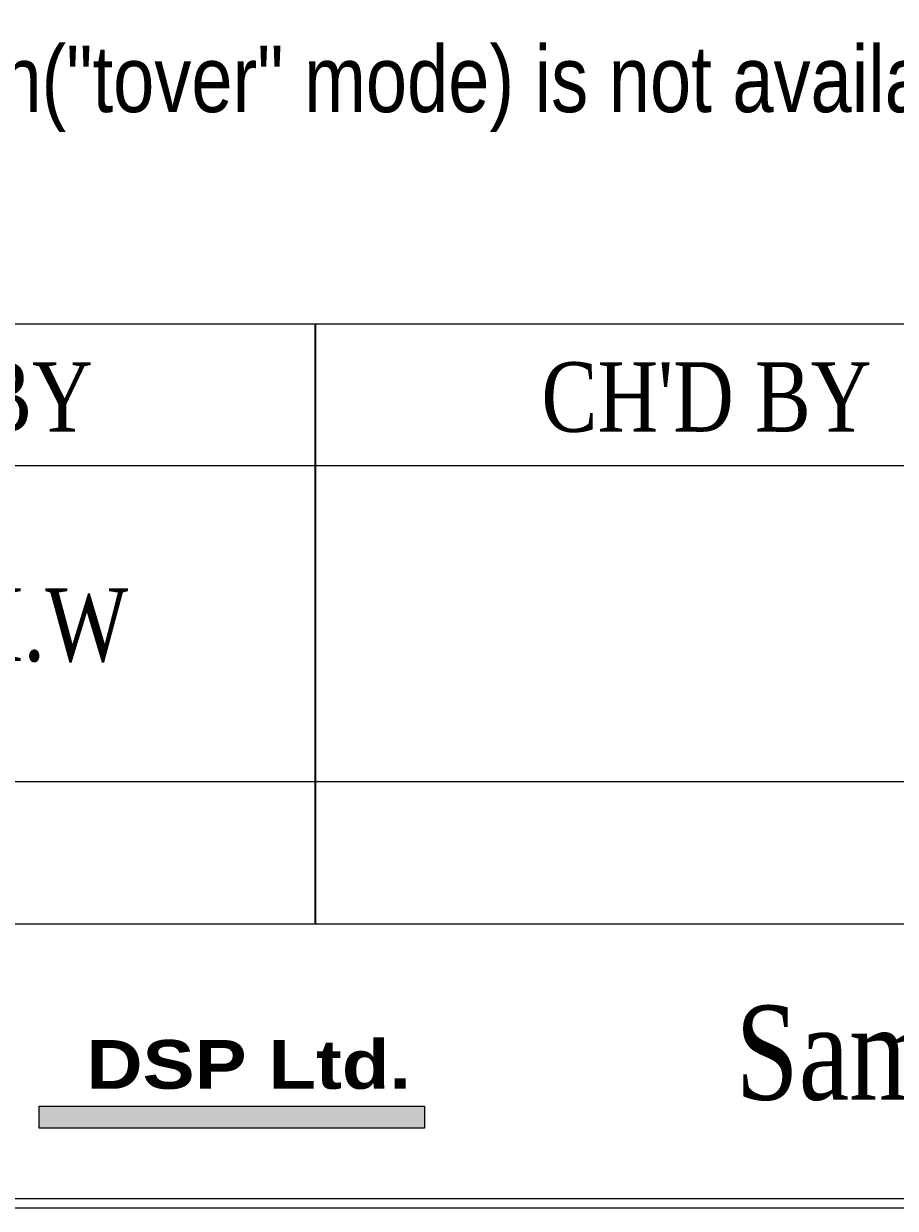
# Model space of a CAD drawing. Header units: millimetres. Extents: x 107 to 2900, y 85 to 3996.
# Drawn here: x 2485.1 to 2544.7, y 1963.6 to 2044.6 of the extents above; entities that cross this region are included whole.
import ezdxf
from ezdxf.enums import TextEntityAlignment as Align

# ---------------------------------------------------------------- set-up
doc = ezdxf.new("R2010")
doc.units = ezdxf.units.MM
for name, color, linetype in [('40', 4, 'Continuous'), ('70', 7, 'Continuous'), ('ASHADE', 7, 'Continuous')]:
    doc.layers.add(name, color=color, linetype=linetype)
doc.styles.add('SS', font='batang.ttc', dxfattribs={"width": 0.8})
doc.styles.get("Standard").update_dxf_attribs({"font": 'BareunDotumPro1.ttf'})
doc.styles.add('굴림체', font='arial.ttf')

# ---------------------------------------------------------------- blocks, each defined once
blk = doc.blocks.new('abcde')
at = {"layer": 'ASHADE', "lineweight": 5}
blk.add_hatch(color=5, dxfattribs=at).paths.add_polyline_path([(6745.16, 94.93), (6745.16, 103.27), (6891.57, 103.27), (6891.57, 94.93)])
for p, q in [((6745.16, 94.93), (6745.16, 103.27)), ((6891.57, 103.27), (6891.57, 94.93))]:
    blk.add_line(p, q, dxfattribs=at)
at = {"layer": 'ASHADE', "color": 5, "lineweight": 5}
for p, q in [((6745.16, 103.27), (6891.57, 103.27)), ((6891.57, 94.93), (6745.16, 94.93))]:
    blk.add_line(p, q, dxfattribs=at)
at = {"layer": 'ASHADE', "lineweight": 5, "insert": (6763.1, 128.35), "char_height": 18.5261, "width": 329.6254, "attachment_point": 1}
blk.add_mtext('{\\fArial Black|b0|i0|c0|p34;DSP Ltd.}', dxfattribs=at)

msp = doc.modelspace()

# ---------------------------------------------------------------- linework, layer by layer
at = {"layer": '40', "color": 0}
msp.add_line((2505.047, 1983.05), (2505.047, 2024.09), dxfattribs=at)
at = {"layer": '40', "color": 0, "lineweight": 13}
for p, q in [((2775.047, 2014.37), (2451.047, 2014.37)), ((2774.615, 1992.77), (2451.047, 1992.77)), ((2774.615, 1983.05), (2451.047, 1983.05))]:
    msp.add_line(p, q, dxfattribs=at)
at = {"layer": '70', "color": 0, "lineweight": 13}
msp.add_line((1954.247, 2024.09), (2775.047, 2024.09), dxfattribs=at)
for points in [[(2775.047, 1963.61), (1954.247, 1963.61), (1954.247, 2546.81), (2775.047, 2546.81)], [(2774.399, 1964.258), (1954.895, 1964.258), (1954.895, 2546.162), (2774.399, 2546.162)]]:
    msp.add_lwpolyline(points, close=True, dxfattribs=at)

# ---------------------------------------------------------------- block references
at = {"color": 0, "xscale": 0.18, "yscale": 0.18, "zscale": 0.18}
msp.add_blockref('abcde', (1272.024, 1952.013), dxfattribs=at)

# ---------------------------------------------------------------- texts
at = {"color": 1, "style": '굴림체', "width": 0.8}
msp.add_text('4.Instant turn-over function("tover" mode) is not available for "RCS" operation', height=4.53341, dxfattribs=at).set_placement((2426.061, 2038.564))
at = {"color": 0, "style": 'SS', "width": 0.8}
msp.add_text('SamWha DSP Co., LTD', height=6.4395, dxfattribs=at).set_placement((2533.772, 1971.037))
at = {"layer": '40', "color": 0, "style": 'SS', "width": 0.8}
for s, height, p in [("DR'N BY", 4.752, (2478.532, 2016.713)), ("CH'D BY", 4.752, (2531.787, 2016.713)), ('Joung M.W', 4.968, (2478.065, 2001.039))]:
    msp.add_text(s, height=height, dxfattribs=at).set_placement(p, align=Align.CENTER)

doc.saveas('drawing.dxf')
